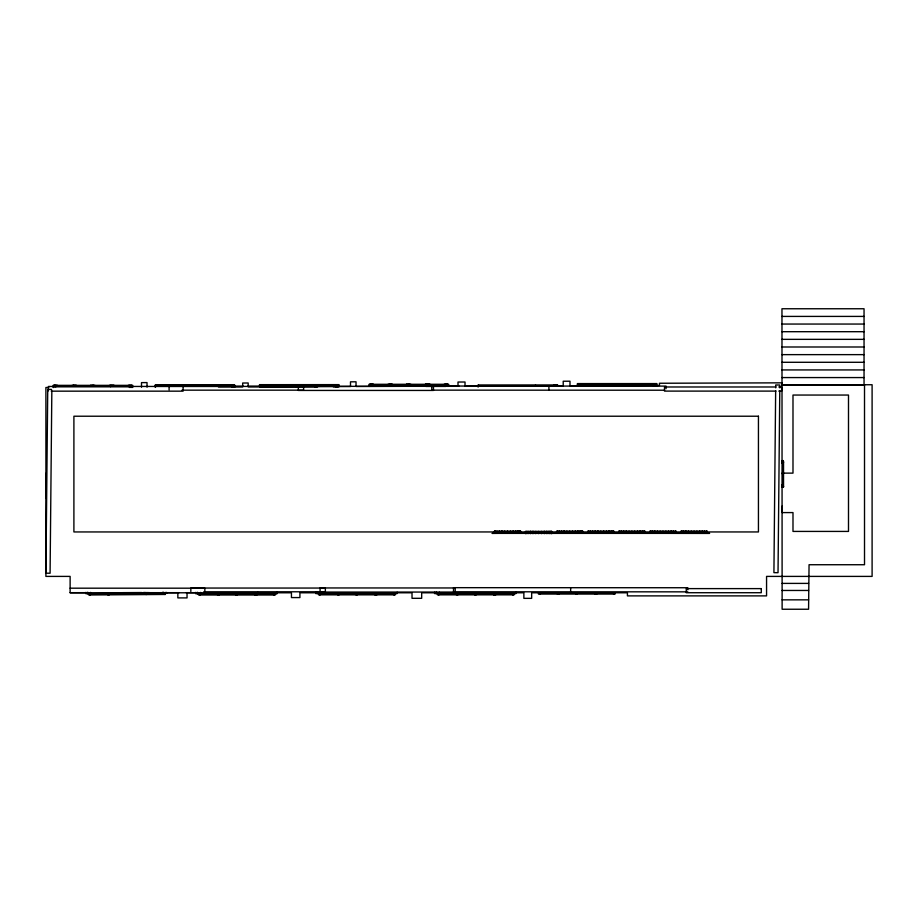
<?xml version="1.0" encoding="UTF-8"?>
<svg xmlns="http://www.w3.org/2000/svg" width="918" height="918" viewBox="0 0 918 918"><rect width="100%" height="100%" fill="white"/><g stroke="black" fill="none" stroke-linecap="round" stroke-linejoin="round"><path stroke-width="1.38" d="M51.833 390.861L50.088 573.234L45.9 573.199L47.736 389.404L51.569 389.439M775.653 390.712L773.92 572.648L778.028 572.694L779.772 390.747M775.687 387.844L775.71 384.975L779.818 385.021L779.795 387.878M121.864 592.684L141.716 592.569M167.294 593.166L85.89 593.705L85.879 592.385M146.157 593.797L164.701 593.671M48.757 387.499L45.9 387.511L45.9 576.401L70.124 576.401L70.124 592.787L291.442 592.787L291.442 597.572L299.911 597.572L299.911 592.787L412.021 592.787L412.021 598.306L421.683 598.306L421.683 592.787L523.868 592.787L523.868 598.352L531.66 598.352L531.66 592.787L627.43 592.787L627.43 595.885L766.564 595.885L766.564 576.401L872.1 576.401L872.1 384.734L782.125 385.044L782.113 382.84L659.445 383.254L659.457 385.445L569.998 385.744L569.986 381.211L563.216 381.234L563.227 385.767L465.024 386.111L465.013 382.014L458.002 382.037L458.025 386.134L356.046 386.467L356.023 381.796L350.492 381.831L350.515 386.501L248.193 386.834L248.17 382.99L242.673 383.024L242.696 386.857L218.427 386.937M781.964 316.412L864.045 316.412M781.964 324.054L864.045 324.054M781.964 331.696L864.045 331.696M781.964 339.35L864.045 339.35M781.964 346.993L864.045 346.993M781.964 354.635L864.045 354.635M781.964 362.289L864.045 362.289M781.964 369.931L864.045 369.931M781.964 377.573L864.045 377.573M578.409 384.378L634.097 384.412M634.786 384.401L653.329 384.401M372.375 385.055L428.201 385.044M429.108 385.055L447.066 385.044M577.388 384.917L654.018 384.917M156.737 385.067L232.426 385.055M370.138 385.078L448.65 385.09M578.409 385.158L634.097 385.158M781.964 385.227L864.045 385.227L864.045 308.758L781.964 308.758L782.125 609.242L808.574 609.242L809.056 564.731L864.515 564.731L864.515 384.757M261.068 385.422L278.418 385.422M279.439 385.422L297.329 385.422M298.339 385.422L315.689 385.422M317.8 385.422L334.565 385.422M260.528 385.445L316.228 385.48M316.905 385.468L335.46 385.468M369.116 385.617L445.746 385.617M370.138 385.652L425.826 385.652M426.514 385.64L445.058 385.64M635.566 385.721L577.388 385.721L577.388 383.598L656.921 383.586L656.921 385.721M212.574 385.824L231.129 385.824M259.519 385.985L336.137 385.985M370.138 385.858L425.826 385.858M426.514 385.87L445.058 385.87M446.056 385.962L458.908 385.962M464.623 385.962L478.909 385.962M110.585 386.168L129.128 386.168M260.528 386.019L316.228 386.019M155.188 386.34L231.806 386.34M232.059 386.352L243.511 386.352M247.803 386.352L433.468 386.329L433.468 390.437L298.339 390.437L298.339 384.711M478.117 386.283L492.3 386.283M53.198 386.685L129.817 386.685M296.411 386.788L299.245 386.788M314.851 386.788L317.697 386.788M333.303 386.788L336.137 386.788L336.137 384.665M665.929 386.983L775.928 386.983M778.785 386.983L781.643 386.983L781.643 391.102L778.785 391.102M181.982 390.161L303.606 390.161L303.606 386.421L48.379 386.467L48.379 390.85M664.621 390.219L431.77 390.15L431.77 386.042L666.055 386.111L666.055 388.693M51.247 391.16L183.095 391.16L183.095 386.558M775.928 391.102L664.506 391.102L664.506 387.063M782.125 460.641L783.341 460.641L783.341 486.54M782.125 460.882L783.341 460.882M782.125 461.146L783.341 461.146M782.125 461.387L783.341 461.387M782.125 461.616L783.502 461.616L783.502 487.022L782.125 487.022M782.125 461.892L783.502 461.857M782.125 462.121L783.502 462.121M783.1 462.27L782.125 462.27L783.502 462.362M782.125 462.879L783.226 462.879M782.125 462.982L783.226 462.982M782.125 473.126L792.991 473.126L792.991 395.05L848.496 395.05L848.496 531.419L792.991 531.419L792.991 512.588L782.205 512.588L782.125 506.082M45.9 473.355L45.9 497.969M782.515 473.699L783.1 473.711M782.515 474.204L783.226 474.181M782.561 474.686L783.226 474.686M782.125 484.681L783.1 484.681M782.125 484.796L783.1 484.807M782.125 484.911L783.1 484.911M782.125 485.174L783.1 485.174M782.125 485.289L783.341 485.312M782.125 485.542L783.341 485.542M782.125 485.656L783.341 485.794M782.125 485.886L783.341 486.035M782.125 486.047L783.341 486.047M782.125 486.288L783.502 486.288M782.125 486.517L783.502 486.517M782.125 486.781L783.502 486.781M499.484 531.878L515.629 531.878M559.441 531.878L580.004 531.878M590.526 531.878L611.09 531.878M621.624 531.878L642.175 531.878M652.709 531.878L673.261 531.878M675.074 531.878L675.705 531.878M683.795 531.878L704.347 531.878M499.484 532.348L515.629 532.348M559.441 532.348L580.004 532.348M590.526 532.348L611.09 532.348M621.624 532.348L642.175 532.348M652.709 532.348L673.261 532.348M675.074 532.348L675.705 532.348M683.795 532.348L704.347 532.348M530.558 532.601L546.703 532.601M782.125 583.4L808.574 583.4M455.213 587.956L320.084 587.956L320.084 592.064L455.213 592.064L455.213 588.025M70.124 588.186L204.84 588.186L204.84 592.787M782.125 590.458L808.574 590.458M203.727 591.789L325.351 591.789L325.351 588.048L190.841 588.048L190.841 591.536M687.8 591.846L453.515 591.777L453.515 587.669L687.8 587.738L687.8 589.792M70.124 592.672L88.759 592.672M123.15 592.672L179.044 592.672M186.205 592.672L197.668 592.672M595.851 593.28L614.394 593.28M376.024 594.061L394.568 594.061M494.848 594.061L513.403 594.061M255.973 594.221L274.516 594.221M782.125 599.844L808.574 599.844M166.606 592.385L166.606 593.177M165.71 592.397L165.722 593.189M165.389 593.12L165.389 594.451L88.771 594.979L88.771 593.659M164.701 593.131L164.712 594.451M163.806 592.385L163.806 593.177M163.335 592.385L163.347 593.177M162.911 592.397L162.911 593.189M162.44 592.397L162.452 593.189M148.957 592.512L148.957 593.303M148.062 592.523L148.062 593.303M147.373 592.523L147.385 593.315M146.846 592.523L146.846 593.315M146.146 592.512L146.169 594.577M145.687 592.512L145.687 593.303M145.251 592.523L145.262 593.303M144.792 592.523L144.803 593.315M144.574 592.523L144.574 593.315M144.103 592.523L144.115 593.315M144.034 592.523L144.046 593.315M143.575 592.523L143.575 593.315M129.484 592.649L129.495 593.441M128.474 592.661L128.474 593.441M127.935 592.661L127.946 593.453M126.684 592.649L126.684 593.441M126.214 592.649L126.225 593.441M125.674 592.661L125.674 593.441M125.204 592.661L125.215 593.441M125.135 592.661L125.135 593.453M124.676 592.661L124.676 593.453M109.219 594.049L109.219 594.841M108.68 594.049L108.691 594.841M107.67 594.061L107.681 594.853M90.664 592.385L90.675 593.705M90.32 594.187L90.32 594.967M89.78 594.187L89.792 594.979M87.864 592.385L87.876 593.705M87.405 592.385L87.405 593.705M147.041 387.166L147.018 382.588L141.498 382.622L141.521 387.201M783.1 461.146L783.226 486.517M707.193 533.369L707.193 531.132L680.949 531.132L680.949 533.369M706.791 531.132L706.791 533.186M706.516 531.132L706.504 533.369M704.634 531.132L704.634 533.369M704.347 531.132L704.347 533.186M702.373 531.132L702.373 533.369M702.144 531.132L702.144 533.186M699.791 531.132L699.791 533.369M699.631 531.132L699.631 533.186M696.911 531.132L696.98 533.369M694.077 531.132L694.077 533.369M691.243 531.132L691.162 533.369M688.511 531.132L688.511 533.186M688.362 531.132L688.362 533.369M685.998 531.132L685.998 533.186M685.78 531.132L685.78 533.369M683.795 531.132L683.795 533.186M683.508 531.132L683.508 533.369M681.982 531.132L681.982 533.186M681.649 531.132L681.649 533.369M681.351 531.132L681.351 533.186M676.107 533.369L676.107 531.132L649.864 531.132L649.864 533.369M675.705 531.132L675.705 533.186M675.43 533.186L675.43 531.132L675.407 533.369M673.548 531.132L673.548 533.369M673.261 531.132L673.261 533.186M671.276 531.132L671.276 533.369M671.058 531.132L671.058 533.186M668.545 531.132L668.694 533.369M665.894 533.369L665.894 531.132L665.814 533.186M662.98 531.132L662.98 533.369M660.145 533.186L660.145 531.132L660.076 533.369M657.426 531.132L657.265 533.369M656.198 383.598L656.198 385.721M655.716 383.598L655.716 385.721M655.521 383.609L655.521 385.698M655.337 383.632L655.337 384.424M655.039 383.609L655.039 385.698M654.913 531.132L654.913 533.186M654.626 383.644L654.626 384.424M654.683 531.132L654.683 533.369M654.362 383.598L654.362 385.721M654.018 383.598L654.018 385.721M653.673 383.621L653.673 385.698M653.329 383.621L653.329 385.709M652.778 383.644L652.778 384.435M652.709 531.132L652.709 533.186M652.434 383.644L652.434 385.135L635.669 385.135L635.807 383.621M652.423 531.132L652.423 533.369M650.896 531.132L650.896 533.186M650.552 531.132L650.552 533.369M650.265 531.132L650.265 533.186M645.021 533.369L645.021 531.132L618.778 531.132L618.778 533.369M644.321 531.132L644.321 533.369M643.988 531.132L643.988 533.186M642.462 531.132L642.462 533.369M642.175 531.132L642.175 533.186M640.19 531.132L640.19 533.369M639.972 531.132L639.972 533.186M638.584 383.632L638.584 384.424M637.861 383.644L637.861 384.424M637.689 383.609L637.689 384.39M637.608 531.132L637.608 533.369M637.379 383.644L637.379 384.424M637.459 531.132L637.459 533.186M636.484 383.609L636.472 384.424M636.289 383.621L636.289 384.412M636.025 383.644L636.025 384.435M635.267 383.644L635.267 384.424M635.13 383.621L635.13 384.401M634.786 383.621L634.786 385.709M634.728 531.132L634.808 533.369M634.441 383.632L634.441 384.412M634.097 383.632L634.097 385.698M633.913 383.644L633.913 384.424M633.558 383.644L633.558 385.147M631.894 531.132L631.894 533.369M629.06 531.132L628.979 533.369M626.34 531.132L626.34 533.186M626.179 531.132L626.179 533.369M623.827 531.132L623.827 533.186M623.597 531.132L623.597 533.369M621.624 531.132L621.624 533.186M621.337 531.132L621.337 533.369M619.811 531.132L619.811 533.186M619.466 531.132L619.466 533.369M619.111 383.632L619.111 384.424M619.18 531.132L619.18 533.186M618.399 383.644L618.399 384.424M618.101 383.632L618.101 384.424M617.917 383.644L617.917 384.424M617.562 383.632L617.562 384.424M617.389 383.644L617.389 384.424M616.85 383.644L616.907 384.424M616.552 383.644L616.552 384.424M616.368 383.644L616.368 384.424M616.207 383.644L616.207 385.147M615.542 383.644L615.542 384.424M615.198 383.644L615.198 385.147M615.003 383.644L615.003 384.424M614.658 383.644L614.658 385.147M614.394 592.741L614.394 594.061M613.935 533.369L613.935 531.132L587.692 531.132L587.692 533.369M613.511 593.269L613.511 594.061M613.235 531.132L613.235 533.369M612.903 531.132L612.903 533.186M611.377 531.132L611.377 533.369M611.09 531.132L611.09 533.186M609.104 531.132L609.104 533.369M608.886 531.132L608.886 533.186M606.523 531.132L606.523 533.369M606.373 531.132L606.373 533.186M603.723 531.132L603.723 533.369M603.642 531.132L603.642 533.186M600.751 383.632L600.751 384.424M600.808 531.132L600.808 533.369M600.211 383.621L600.211 384.424M600.028 383.644L600.028 384.424M599.546 383.644L599.546 384.424L599.5 383.621M599.202 383.632L599.202 384.424M599.018 383.621L599.018 384.424M598.479 383.644L598.479 384.424M598.192 383.644L598.192 384.424M597.997 383.644L597.997 384.424M597.974 531.132L597.974 533.186M597.847 383.644L597.847 385.147M597.893 531.132L597.893 533.369M597.652 383.632L597.652 384.424M597.308 383.632L597.308 385.698M596.643 383.644L596.643 384.424M596.746 593.269L596.746 594.061M596.298 383.644L596.298 385.147M595.851 592.741L595.851 594.061M595.254 531.132L595.254 533.186M595.174 593.269L595.174 594.061M595.094 531.132L595.094 533.369M594.635 593.269L594.635 594.061M592.741 531.132L592.741 533.186M592.512 531.132L592.512 533.369M590.526 531.132L590.526 533.186M590.251 531.132L590.251 533.369M588.713 531.132L588.713 533.186M588.381 531.132L588.381 533.369M582.838 533.369L582.838 531.132L556.606 531.132L556.606 533.369M582.15 531.132L582.15 533.369M581.851 383.632L581.851 384.424M581.817 531.132L581.817 533.186M581.312 383.621L581.312 384.401M581.128 383.644L581.128 384.424M580.601 383.621L580.646 384.424M580.302 383.586L580.302 384.39M580.291 531.132L580.291 533.369M580.107 383.621L580.107 384.412M580.004 531.132L580.004 533.186M579.579 383.598L579.579 384.401M579.292 383.644L579.292 384.424M579.097 383.598L579.097 384.401M578.937 383.644L578.937 385.147M578.753 383.632L578.753 384.412M578.409 383.632L578.409 385.698M578.019 531.132L578.019 533.369M577.743 383.598L577.743 385.721M577.789 531.132L577.789 533.186M577.284 593.269L577.284 594.061M576.263 593.269L576.263 594.061M575.735 593.269L575.735 594.061M575.437 531.132L575.437 533.369M575.276 531.132L575.276 533.186M572.557 531.132L572.637 533.369M570.652 587.669L570.652 591.846M569.722 531.132L569.722 533.369M566.888 531.132L566.808 533.369M564.168 531.132L564.168 533.186M564.008 531.132L564.008 533.369M561.655 531.132L561.655 533.186M561.426 531.132L561.426 533.369M559.441 531.132L559.441 533.186M559.154 531.132L559.154 533.369M558.913 593.269L558.913 594.061M558.374 593.269L558.374 594.061M557.639 386.271L557.639 384.952L478.117 384.963L478.117 387.086M557.628 531.132L557.628 533.186M557.295 531.132L557.295 533.369M557.364 593.269L557.364 594.061M556.928 384.952L556.928 386.271M556.434 384.963L556.434 386.283M556.239 384.975L556.239 385.767M555.757 384.975L555.757 385.767M555.08 384.963L555.08 386.283M554.736 384.963L554.736 386.283M554.392 384.986L554.392 385.767M554.047 384.986L554.047 385.767L535.504 385.767L535.504 384.986M551.752 533.622L551.752 531.384L525.509 531.384L525.509 533.622M551.351 531.384L551.351 533.438M551.064 531.384L551.064 533.622M550.731 531.384L550.731 533.438M549.193 531.384L549.193 533.622M548.907 386.042L548.907 390.219M548.907 531.384L548.907 533.438M546.933 531.384L546.933 533.622M546.703 531.384L546.703 533.438M544.351 531.384L544.351 533.622M544.19 531.384L544.19 533.438M541.471 531.384L541.551 533.622M540.014 593.269L540.014 594.061M539.474 593.269L539.474 594.061M538.636 531.384L538.636 533.622M535.802 531.384L535.722 533.622M533.071 531.384L533.071 533.438M532.922 531.384L532.922 533.622M530.558 531.384L530.558 533.438M530.34 531.384L530.34 533.622M528.068 531.384L528.068 533.622M526.209 531.384L526.209 533.622M520.678 533.369L520.678 531.132L494.435 531.132L494.435 533.369M520.276 531.132L520.276 533.186M519.978 531.132L519.978 533.369M519.645 531.132L519.645 533.186M518.119 531.132L518.119 533.369M517.832 531.132L517.832 533.186M515.985 592.248L515.985 593.579L434.57 593.567L434.57 592.248M515.847 531.132L515.847 533.369M515.629 531.132L515.629 533.186M515.296 592.787L515.296 593.579M514.08 593.521L514.08 594.841L437.461 594.841L437.461 593.521M513.265 531.132L513.265 533.369M513.403 593.521L513.403 594.841M513.116 531.132L513.116 533.186M512.508 594.061L512.508 594.841M510.385 531.132L510.465 533.369M507.551 531.132L507.551 533.369M504.716 531.132L504.636 533.369M501.997 531.132L501.997 533.186M501.836 531.132L501.836 533.369M499.484 531.132L499.484 533.186M499.254 531.132L499.254 533.369M496.994 531.132L496.994 533.369M496.753 592.787L496.753 593.579M495.743 594.061L495.743 594.841M495.112 531.132L495.123 533.369M494.836 531.132L494.836 533.186M494.848 593.521L494.848 594.841M494.171 594.061L494.171 594.841M493.632 594.061L493.632 594.841M478.462 384.963L478.462 386.283M476.281 594.061L476.281 594.841M475.272 594.061L475.272 594.841M474.732 594.061L474.732 594.841M457.91 594.061L457.91 594.841M457.382 594.061L457.382 594.841M456.361 594.061L456.361 594.841M448.65 386.421L448.65 384.286L369.116 384.298L369.116 386.421M447.927 384.298L447.927 386.421M447.445 384.298L447.445 386.421M447.25 384.309L447.25 385.629M447.066 384.332L447.066 385.124M446.768 384.321L446.768 386.398M446.355 384.344L446.355 385.124M446.091 384.298L446.091 386.421M445.746 384.298L445.746 386.421L425.872 386.421L425.826 384.332M445.402 384.321L445.402 385.101M445.058 384.321L445.058 386.409M444.507 384.344L444.507 385.135M444.163 384.344L444.163 385.847M439.366 592.248L439.366 593.579M439.011 594.061L439.011 594.841M438.471 594.061L438.471 594.841M436.566 592.248L436.566 593.567M436.096 592.248L436.096 593.579M430.312 384.332L430.312 385.124M429.59 384.344L429.59 385.124M429.417 384.309L429.417 385.09M429.108 384.344L429.108 385.124M428.213 384.321L428.201 385.124M428.017 384.321L428.017 385.112M427.754 384.344L427.754 385.135M427.536 384.321L427.398 385.847M426.996 384.344L426.996 385.124M426.859 384.321L426.859 385.101M426.514 384.321L426.514 386.409M426.17 384.332L426.17 385.112M425.642 384.344L425.642 385.124M425.286 384.344L425.286 385.847M410.839 384.332L410.839 385.124M410.128 384.344L410.128 385.124M409.83 384.332L409.83 385.124M409.646 384.344L409.646 385.124M409.302 384.332L409.302 385.124M409.118 384.344L409.118 385.124M408.579 384.344L408.636 385.124M408.281 384.344L408.281 385.124M408.097 384.344L408.097 385.124M407.936 384.344L407.936 385.847M407.271 384.344L407.271 385.124M406.926 384.344L406.926 385.847M406.731 384.344L406.731 385.124M406.387 384.344L406.387 385.847M397.15 592.248L397.15 593.579L315.746 593.567L315.746 592.248M396.473 592.787L396.473 593.579M395.256 593.521L395.256 594.841L318.626 594.841L318.626 593.521M394.568 593.521L394.568 594.841M393.673 594.061L393.673 594.841M392.479 384.332L392.479 385.124M391.94 384.321L391.94 385.124M391.756 384.344L391.756 385.124M391.275 384.344L391.275 385.124L391.229 384.321M390.93 384.332L390.93 385.124M390.747 384.321L390.747 385.124M390.219 384.344L390.219 385.124M389.921 384.344L389.921 385.124M389.725 384.344L389.725 385.124M389.576 384.344L389.576 385.847M389.381 384.332L389.381 385.124M389.037 384.332L389.037 386.398M388.371 384.344L388.371 385.124M388.027 384.344L388.027 385.847M377.918 592.787L377.918 593.579M376.908 594.061L376.908 594.841M376.024 593.521L376.024 594.841M375.336 594.061L375.336 594.841M374.796 594.061L374.796 594.841M373.58 384.332L373.58 385.124M373.041 384.321L373.041 385.101M372.857 384.344L372.857 385.124M372.329 384.321L372.375 385.124M372.031 384.286L372.031 385.606M371.836 384.321L371.836 385.112M371.308 384.298L371.308 385.617M371.021 384.344L371.021 385.124M370.826 384.298L370.826 385.617M370.665 384.344L370.665 385.847M370.482 384.332L370.482 385.112M370.138 384.332L370.138 386.398M369.472 384.298L369.472 386.421M357.446 594.061L357.446 594.841M356.436 594.061L356.436 594.841M355.897 594.061L355.897 594.841M339.04 386.788L339.04 384.653L259.519 384.665L259.519 386.788M339.086 594.061L339.086 594.841M338.547 594.061L338.547 594.841M338.329 386.788L338.329 384.665L260.528 384.699L260.528 386.765L316.228 386.765L316.228 384.699M337.847 384.665L337.847 386.788M337.64 384.676L337.64 386.765M337.537 594.061L337.537 594.841M337.468 384.711L337.468 385.491M337.158 384.688L337.158 386.765M336.757 384.711L336.757 385.491M336.481 384.665L336.481 386.788M336.275 384.711L336.275 385.422M335.804 384.688L335.804 386.776M335.46 384.688L335.46 386.776M334.909 384.711L334.909 385.422M334.565 384.711L334.565 386.214M320.703 384.711L320.703 385.491M320.531 592.248L320.531 593.579M320.175 594.061L320.175 594.841M319.992 384.711L319.992 385.491M319.82 384.676L319.82 385.468M319.648 594.061L319.648 594.841M319.51 384.711L319.51 385.422M318.615 384.688L318.592 385.491M318.42 384.688L318.42 385.48M318.144 384.711L318.144 385.422M317.926 384.688L317.8 386.214M317.731 592.248L317.731 593.567M317.261 384.688L317.399 385.491M317.261 592.248L317.261 593.579M316.905 384.688L316.905 386.776M316.572 384.699L316.572 385.48M316.033 384.711L316.033 385.422M315.689 384.711L315.689 386.214M301.242 384.699L301.242 385.491M300.53 384.711L300.53 385.491M300.232 384.699L300.232 385.491M300.037 384.711L300.037 385.491M299.693 384.699L299.693 385.491M299.509 384.711L299.509 385.491M298.981 384.711L299.027 385.491M298.683 384.711L298.683 385.422M298.499 384.711L298.499 385.491M297.673 384.711L297.673 385.422M297.329 384.711L297.329 386.214M296.789 384.711L296.789 386.214M282.87 384.699L282.87 385.491M282.342 384.688L282.342 385.491M282.159 384.711L282.159 385.491M281.677 384.711L281.677 385.491M281.619 384.688L281.619 385.491M281.333 384.699L281.333 385.491M281.137 384.688L281.137 385.491M280.61 384.711L280.61 385.491M280.128 384.711L280.128 385.491M279.967 384.711L279.967 386.214M279.783 384.699L279.783 385.48M279.439 384.699L279.439 386.765M278.774 384.711L278.774 385.422M278.418 384.711L278.418 386.214M277.098 592.397L277.098 593.728L195.695 593.728L195.695 592.397M276.421 592.408L276.421 593.728M274.516 593.682L274.516 595.002M273.621 594.21L273.621 595.002M263.971 384.699L263.971 385.491M263.443 384.688L263.443 385.468M263.259 384.711L263.259 385.491M262.72 384.688L262.777 385.491M262.422 384.653L262.422 385.468M262.238 384.688L262.238 385.48M261.71 384.665L261.71 385.468M261.412 384.711L261.412 385.422M261.228 384.665L261.228 385.468M261.068 384.711L261.068 386.214M260.884 384.699L260.884 385.48M259.863 384.665L259.863 386.788M257.878 592.408L257.878 593.728M256.868 594.21L256.868 595.002M255.973 593.682L255.973 595.002M255.284 594.21L255.284 595.002M254.756 594.21L254.756 595.002M237.395 594.21L237.395 595.002M236.385 594.21L236.385 595.002M235.846 594.21L235.846 595.002M234.71 387.132L234.71 385.009L155.188 385.021L155.188 387.144M234.033 385.032L234.033 386.352M233.998 385.009L233.998 387.132M233.516 385.009L233.516 387.132M233.31 385.032L233.31 386.352M232.828 385.032L232.828 387.121M232.151 385.021L232.151 387.144M231.806 385.021L231.806 387.144M231.129 385.032L231.129 386.352M219.035 594.21L219.035 595.002M218.495 594.21L218.495 595.002M217.486 594.21L217.486 595.002M212.574 385.032L212.574 386.352M200.48 592.397L200.48 593.728M200.124 594.21L200.124 595.002M199.596 594.21L199.596 595.002M197.68 592.397L197.68 593.728M197.221 592.397L197.221 593.728M187.042 592.787L187.042 597.905L177.851 597.905L177.851 592.787M169.096 386.421L169.096 389.909M155.532 385.021L155.532 387.144M132.72 387.476L132.72 385.353L53.198 385.353L53.198 387.488M132.008 385.353L132.008 387.476M131.515 385.353L131.515 387.476M131.32 385.376L131.32 386.696M130.838 385.376L130.838 386.926M130.425 385.399L130.425 386.18M130.161 385.353L130.161 387.488M129.817 385.353L129.817 387.488M129.472 385.376L129.472 386.696M129.128 385.376L129.128 386.926M128.589 385.399L128.589 386.191M128.233 385.411L128.233 386.191M114.383 385.399L114.383 386.18M113.671 385.399L113.671 386.18M113.488 385.365L113.488 386.157M113.178 385.399L113.178 386.18M112.776 385.376L112.811 386.168M112.294 385.376L112.271 386.18M112.088 385.388L112.088 386.168M111.824 385.399L111.824 386.191M111.606 385.388L111.48 386.191M111.067 385.399L111.067 386.18M110.929 385.376L110.929 386.157M110.585 385.376L110.585 386.696M110.24 385.388L110.24 386.168M109.896 385.388L109.712 386.191M109.368 385.411L109.368 386.191M94.921 385.399L94.921 386.18M94.198 385.399L94.198 386.18M93.9 385.399L93.9 386.18M93.716 385.399L93.716 386.18M93.372 385.399L93.372 386.18M93.188 385.399L93.188 386.18M92.362 385.399L92.362 386.191M92.167 385.399L92.167 386.18M92.007 385.411L92.007 386.191M91.341 385.399L91.341 386.191M90.997 385.411L90.997 386.191M90.813 385.399L90.813 386.191M90.457 385.411L90.457 386.191M76.55 385.399L76.55 386.18M76.01 385.376L76.01 386.18M75.838 385.399L75.838 386.18M75.299 385.388L75.345 386.18M75.001 385.399L75.001 386.18M74.817 385.388L74.817 386.18M74.289 385.399L74.289 386.18M73.991 385.399L73.991 386.191M73.807 385.399L73.807 386.18M73.647 385.411L73.647 386.191M73.451 385.388L73.451 386.191M73.107 385.388L73.107 386.191M72.442 385.399L72.442 386.191M72.097 385.411L72.097 386.191M57.65 385.399L57.65 386.18M57.111 385.376L56.927 386.18M56.4 385.388L56.446 386.18M56.101 385.353L56.101 386.673M55.918 385.388L55.918 386.168M55.378 385.353L55.378 386.673M55.091 385.399L55.091 386.191M54.896 385.353L54.896 386.673M54.736 385.411L54.736 386.191M54.552 385.388L54.552 386.168M54.208 385.388L54.208 386.168M53.542 385.353L53.542 387.488M758.44 416.221L73.899 416.221L73.899 531.947L758.44 531.947L758.44 416.221M523.099 533.117L492.014 533.369L709.614 533.369L523.099 533.117M761.274 588.61L686.251 588.61L686.251 592.718L761.274 592.718L761.274 588.61M615.083 592.741L538.464 592.741L538.464 594.061L615.083 594.061L615.083 592.73M275.205 593.682L198.586 593.682L198.586 595.002L275.205 595.002L275.205 593.671M637 384.401L637 383.621L636.977 384.401M428.729 385.101L428.729 384.321L428.706 385.101M319.131 385.468L319.131 384.688L319.097 385.468M92.707 386.18L92.707 385.399L92.649 386.18"/></g></svg>
